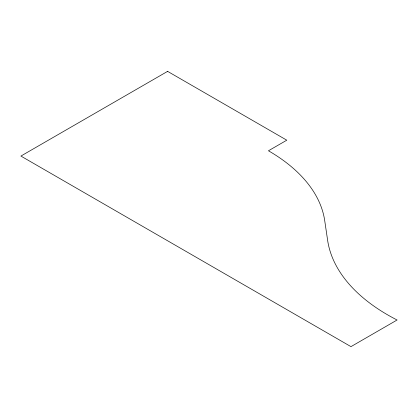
<?xml version="1.0" encoding="UTF-8"?>
<svg xmlns="http://www.w3.org/2000/svg" width="418" height="418" viewBox="0 0 418 418"><rect width="100%" height="100%" fill="white"/><g stroke="black" fill="none" stroke-linecap="round" stroke-linejoin="round"><path stroke-width="0.63" d="M167.597 71.368L20.9 156.066L350.968 346.632L397.1 319.995A207.464 119.778 0 0 1 327.634 240.36L324.713 220.626A194.495 112.29 0 0 0 268.45 150.773L286.79 140.187L167.597 71.368"/></g></svg>
